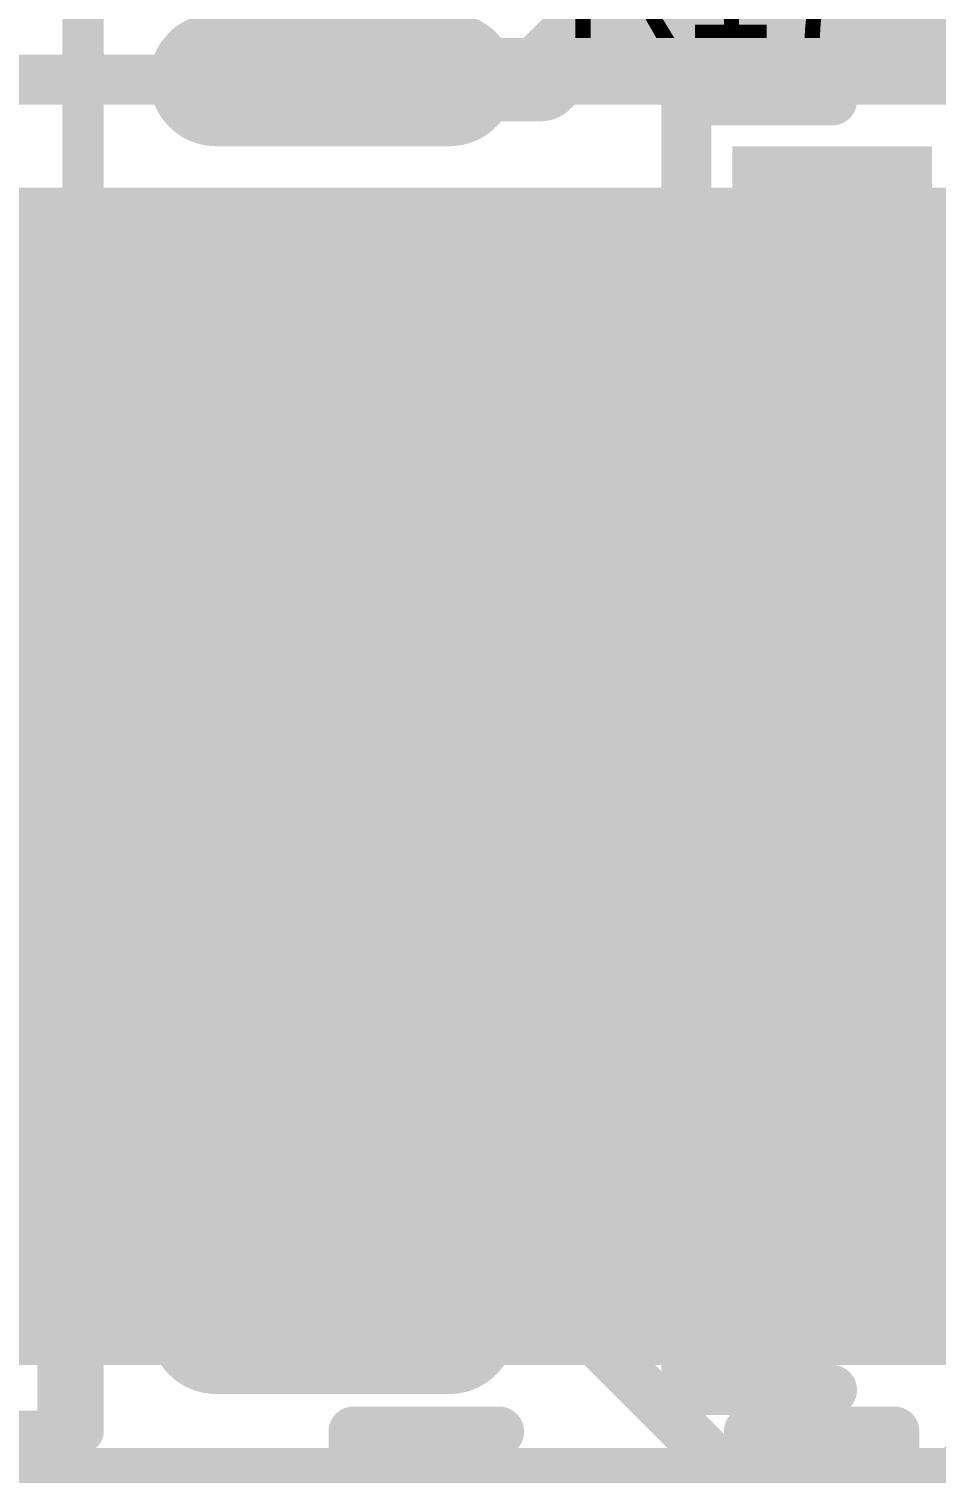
# Model space of a CAD drawing. Header units: millimetres. Extents: x 1.9 to 5.81, y 3 to 5.61.
# Drawn here: x 3.087 to 3.305, y 3.515 to 3.8622 of the extents above; entities that cross this region are included whole.
import ezdxf

# ---------------------------------------------------------------- set-up
doc = ezdxf.new("R2010")
doc.units = ezdxf.units.MM
doc.header["$MEASUREMENT"] = 0
for name, color, linetype in [('BottomLayer', 5, 'Continuous'), ('TopLayer', 1, 'Continuous'), ('TopOverlay', 2, 'Continuous'), ('TopPaste', 8, 'Continuous'), ('TopSolder', 216, 'Continuous')]:
    doc.layers.add(name, color=color, linetype=linetype)

msp = doc.modelspace()

# ---------------------------------------------------------------- linework, layer by layer
at = {"layer": 'BottomLayer'}
for points, const_width in [([(3.035, 3.85), (3.575, 3.85)], 0.012), ([(3.0546, 3.819), (3.50591, 3.819)], 0.01), ([(3.09, 3.546), (3.09, 3.819)], 0.01), ([(3.1, 3.546), (3.1, 3.819)], 0.01), ([(3.11, 3.546), (3.11, 3.819)], 0.01), ([(3.12, 3.546), (3.12, 3.819)], 0.01), ([(3.13, 3.546), (3.13, 3.819)], 0.01), ([(3.14, 3.546), (3.14, 3.819)], 0.01), ([(3.15, 3.546), (3.15, 3.819)], 0.01), ([(3.16, 3.546), (3.16, 3.819)], 0.01), ([(3.17, 3.546), (3.17, 3.819)], 0.01), ([(3.18, 3.546), (3.18, 3.819)], 0.01), ([(3.19, 3.546), (3.19, 3.819)], 0.01), ([(3.2, 3.546), (3.2, 3.819)], 0.01), ([(3.21, 3.546), (3.21, 3.819)], 0.01), ([(3.22, 3.546), (3.22, 3.819)], 0.01), ([(3.23, 3.546), (3.23, 3.819)], 0.01), ([(3.24, 3.546), (3.24, 3.819)], 0.01), ([(3.25, 3.546), (3.25, 3.819)], 0.01), ([(3.26, 3.546), (3.26, 3.819)], 0.01), ([(3.27, 3.546), (3.27, 3.819)], 0.01), ([(3.28, 3.546), (3.28, 3.819)], 0.01), ([(3.29, 3.546), (3.29, 3.819)], 0.01), ([(3.3, 3.546), (3.3, 3.819)], 0.01), ([(3.05243, 3.81), (3.505, 3.81)], 0.01), ([(3.04742, 3.8), (3.50613, 3.8)], 0.01), ([(3.03828, 3.79), (3.50969, 3.79)], 0.01), ([(3.01, 3.78), (3.51646, 3.78)], 0.01), ([(2.925, 3.77), (3.50969, 3.77)], 0.01), ([(2.925, 3.76), (3.50613, 3.76)], 0.01), ([(2.925, 3.75), (3.505, 3.75)], 0.01), ([(2.925, 3.74), (3.50613, 3.74)], 0.01), ([(2.925, 3.73), (3.50969, 3.73)], 0.01), ([(2.925, 3.72), (3.51646, 3.72)], 0.01), ([(2.925, 3.71), (3.52938, 3.71)], 0.01), ([(2.925, 3.7), (3.60257, 3.7)], 0.01), ([(2.925, 3.69), (3.61257, 3.69)], 0.01), ([(2.925, 3.68), (3.62257, 3.68)], 0.01), ([(2.925, 3.67), (3.63257, 3.67)], 0.01), ([(2.925, 3.66), (3.64257, 3.66)], 0.01), ([(2.925, 3.65), (3.65257, 3.65)], 0.01), ([(2.925, 3.64), (3.66427, 3.64)], 0.01), ([(2.925, 3.63), (3.41667, 3.63)], 0.01), ([(2.925, 3.62), (3.40616, 3.62)], 0.01), ([(2.925, 3.61), (3.37938, 3.61)], 0.01), ([(2.925, 3.6), (3.36646, 3.6)], 0.01), ([(2.925, 3.59), (3.35969, 3.59)], 0.01), ([(2.925, 3.58), (3.35613, 3.58)], 0.01), ([(2.925, 3.57), (3.355, 3.57)], 0.01), ([(2.93, 3.56), (3.35613, 3.56)], 0.01), ([(2.95828, 3.55), (3.35969, 3.55)], 0.01), ([(2.96262, 3.546), (3.36193, 3.546)], 0.01), ([(2.93, 3.515), (3.415, 3.515)], 0.012)]:
    msp.add_lwpolyline(points, dxfattribs=dict(at, const_width=const_width))
at = {"layer": 'BottomLayer', "const_width": 0.005}
for points in [[(3.0875, 3.819, 1), (3.0925, 3.819, 1)], [(3.0975, 3.819, 1), (3.1025, 3.819, 1)], [(3.1075, 3.819, 1), (3.1125, 3.819, 1)], [(3.1175, 3.819, 1), (3.1225, 3.819, 1)], [(3.1275, 3.819, 1), (3.1325, 3.819, 1)], [(3.1375, 3.819, 1), (3.1425, 3.819, 1)], [(3.1475, 3.819, 1), (3.1525, 3.819, 1)], [(3.1575, 3.819, 1), (3.1625, 3.819, 1)], [(3.1675, 3.819, 1), (3.1725, 3.819, 1)], [(3.1775, 3.819, 1), (3.1825, 3.819, 1)], [(3.1875, 3.819, 1), (3.1925, 3.819, 1)], [(3.1975, 3.819, 1), (3.2025, 3.819, 1)], [(3.2075, 3.819, 1), (3.2125, 3.819, 1)], [(3.2175, 3.819, 1), (3.2225, 3.819, 1)], [(3.2275, 3.819, 1), (3.2325, 3.819, 1)], [(3.2375, 3.819, 1), (3.2425, 3.819, 1)], [(3.2475, 3.819, 1), (3.2525, 3.819, 1)], [(3.2575, 3.819, 1), (3.2625, 3.819, 1)], [(3.2675, 3.819, 1), (3.2725, 3.819, 1)], [(3.2775, 3.819, 1), (3.2825, 3.819, 1)], [(3.2875, 3.819, 1), (3.2925, 3.819, 1)], [(3.2975, 3.819, 1), (3.3025, 3.819, 1)], [(3.0875, 3.546, 1), (3.0925, 3.546, 1)], [(3.0975, 3.546, 1), (3.1025, 3.546, 1)], [(3.1075, 3.546, 1), (3.1125, 3.546, 1)], [(3.1175, 3.546, 1), (3.1225, 3.546, 1)], [(3.1275, 3.546, 1), (3.1325, 3.546, 1)], [(3.1375, 3.546, 1), (3.1425, 3.546, 1)], [(3.1475, 3.546, 1), (3.1525, 3.546, 1)], [(3.1575, 3.546, 1), (3.1625, 3.546, 1)], [(3.1675, 3.546, 1), (3.1725, 3.546, 1)], [(3.1775, 3.546, 1), (3.1825, 3.546, 1)], [(3.1875, 3.546, 1), (3.1925, 3.546, 1)], [(3.1975, 3.546, 1), (3.2025, 3.546, 1)], [(3.2075, 3.546, 1), (3.2125, 3.546, 1)], [(3.2175, 3.546, 1), (3.2225, 3.546, 1)], [(3.2275, 3.546, 1), (3.2325, 3.546, 1)], [(3.2375, 3.546, 1), (3.2425, 3.546, 1)], [(3.2475, 3.546, 1), (3.2525, 3.546, 1)], [(3.2575, 3.546, 1), (3.2625, 3.546, 1)], [(3.2675, 3.546, 1), (3.2725, 3.546, 1)], [(3.2775, 3.546, 1), (3.2825, 3.546, 1)], [(3.2875, 3.546, 1), (3.2925, 3.546, 1)], [(3.2975, 3.546, 1), (3.3025, 3.546, 1)]]:
    msp.add_lwpolyline(points, format="xyb", close=True, dxfattribs=at)
at = {"layer": 'TopLayer'}
for points, const_width in [([(3.21, 3.85), (3.22, 3.86)], 0.02), ([(3.22, 3.86), (3.31, 3.86)], 0.02), ([(3.31, 3.86), (3.4, 3.77)], 0.02), ([(3.188, 3.85), (3.132, 3.85)], 0.024), ([(3.16, 3.85), (3.21, 3.85)], 0.02), ([(3.28, 3.74), (3.28, 3.81)], 0.02), ([(3.28, 3.8), (3.28, 3.81)], 0.01), ([(3.188, 3.8), (3.132, 3.8)], 0.024), ([(3.16, 3.8), (3.28, 3.8)], 0.02), ([(3.22182, 3.765), (3.235, 3.765)], 0.01), ([(3.23, 3.635), (3.23, 3.765)], 0.01), ([(3.235, 3.695), (3.235, 3.765)], 0.01), ([(3.22362, 3.76), (3.235, 3.76)], 0.01), ([(3.188, 3.75), (3.132, 3.75)], 0.024), ([(3.07, 3.71), (3.11, 3.75)], 0.012), ([(3.11, 3.75), (3.16, 3.75)], 0.012), ([(3.225, 3.75), (3.235, 3.75)], 0.01), ([(3.22362, 3.74), (3.235, 3.74)], 0.01), ([(3.22, 3.71857), (3.22, 3.73143)], 0.01), ([(3.21913, 3.73), (3.235, 3.73)], 0.01), ([(3.21913, 3.72), (3.235, 3.72)], 0.01), ([(3.188, 3.7), (3.132, 3.7)], 0.024), ([(3.16, 3.7), (3.22, 3.7)], 0.03), ([(3.22, 3.7), (3.23, 3.69)], 0.03), ([(3.22362, 3.71), (3.235, 3.71)], 0.01), ([(3.16, 3.7), (3.22, 3.7)], 0.02), ([(3.23, 3.69), (3.33, 3.69)], 0.03), ([(3.225, 3.7), (3.235, 3.7)], 0.01), ([(3.235, 3.695), (3.295, 3.695)], 0.01), ([(3.24, 3.685), (3.24, 3.695)], 0.01), ([(3.25, 3.685), (3.25, 3.695)], 0.01), ([(3.26, 3.685), (3.26, 3.695)], 0.01), ([(3.27, 3.685), (3.27, 3.695)], 0.01), ([(3.28, 3.685), (3.28, 3.695)], 0.01), ([(3.29, 3.685), (3.29, 3.695)], 0.01), ([(3.295, 3.695), (3.325, 3.695)], 0.01), ([(3.295, 3.695), (3.325, 3.695)], 0.01), ([(3.3, 3.685), (3.3, 3.695)], 0.01), ([(3.22362, 3.69), (3.365, 3.69)], 0.01), ([(3.235, 3.685), (3.295, 3.685)], 0.01), ([(3.235, 3.635), (3.235, 3.685)], 0.01), ([(3.295, 3.685), (3.325, 3.685)], 0.01), ([(3.295, 3.685), (3.325, 3.685)], 0.01), ([(3.21913, 3.68), (3.235, 3.68)], 0.01), ([(3.22, 3.66857), (3.22, 3.68143)], 0.01), ([(3.21913, 3.67), (3.235, 3.67)], 0.01), ([(3.22362, 3.66), (3.235, 3.66)], 0.01), ([(3.188, 3.65), (3.132, 3.65)], 0.024), ([(3.095, 3.635), (3.11, 3.65)], 0.012), ([(3.11, 3.65), (3.16, 3.65)], 0.012), ([(3.225, 3.65), (3.235, 3.65)], 0.01), ([(3.28, 3.57), (3.28, 3.64)], 0.02), ([(3.22362, 3.64), (3.235, 3.64)], 0.01), ([(3.095, 3.435), (3.095, 3.635)], 0.012), ([(3.22182, 3.635), (3.235, 3.635)], 0.01), ([(3.188, 3.6), (3.132, 3.6)], 0.024), ([(3.16, 3.6), (3.27, 3.6)], 0.02), ([(3.188, 3.55), (3.132, 3.55)], 0.024), ([(3.16, 3.55), (3.22, 3.55)], 0.012), ([(3.22, 3.55), (3.27, 3.5)], 0.012), ([(3.29, 3.49), (3.34, 3.54)], 0.02), ([(3.126, 3.435), (3.126, 3.51349)], 0.01), ([(3.13, 3.335), (3.13, 3.51305)], 0.01), ([(3.132, 3.513), (3.155, 3.513)], 0.01), ([(3.14, 3.335), (3.14, 3.513)], 0.01), ([(3.15, 3.335), (3.15, 3.513)], 0.01), ([(3.155, 3.445), (3.155, 3.513)], 0.01), ([(3.126, 3.51), (3.155, 3.51)], 0.01)]:
    msp.add_lwpolyline(points, dxfattribs=dict(at, const_width=const_width))
for points, const_width in [([(3.215, 3.86, 1), (3.225, 3.86, 1)], 0.01), ([(3.215, 3.86, 1), (3.225, 3.86, 1)], 0.01), ([(3.305, 3.86, 1), (3.315, 3.86, 1)], 0.01), ([(3.305, 3.86, 1), (3.315, 3.86, 1)], 0.01), ([(3.126, 3.85, 1), (3.138, 3.85, 1)], 0.012), ([(3.182, 3.85, 1), (3.194, 3.85, 1)], 0.012), ([(3.155, 3.85, 1), (3.165, 3.85, 1)], 0.01), ([(3.205, 3.85, 1), (3.215, 3.85, 1)], 0.01), ([(3.205, 3.85, 1), (3.215, 3.85, 1)], 0.01), ([(3.275, 3.81, 1), (3.285, 3.81, 1)], 0.01), ([(3.2775, 3.81, 1), (3.2825, 3.81, 1)], 0.005), ([(3.126, 3.8, 1), (3.138, 3.8, 1)], 0.012), ([(3.155, 3.8, 1), (3.165, 3.8, 1)], 0.01), ([(3.182, 3.8, 1), (3.194, 3.8, 1)], 0.012), ([(3.275, 3.8, 1), (3.285, 3.8, 1)], 0.01), ([(3.2775, 3.8, 1), (3.2825, 3.8, 1)], 0.005), ([(3.21932, 3.765, 1), (3.22432, 3.765, 1)], 0.005), ([(3.21932, 3.765, 1), (3.22432, 3.765, 1)], 0.005), ([(3.2275, 3.765, 1), (3.2325, 3.765, 1)], 0.005), ([(3.2325, 3.765, 1), (3.2375, 3.765, 1)], 0.005), ([(3.2325, 3.765, 1), (3.2375, 3.765, 1)], 0.005), ([(3.22112, 3.76, 1), (3.22612, 3.76, 1)], 0.005), ([(3.2325, 3.76, 1), (3.2375, 3.76, 1)], 0.005), ([(3.126, 3.75, 1), (3.138, 3.75, 1)], 0.012), ([(3.182, 3.75, 1), (3.194, 3.75, 1)], 0.012), ([(3.107, 3.75, 1), (3.113, 3.75, 1)], 0.006), ([(3.107, 3.75, 1), (3.113, 3.75, 1)], 0.006), ([(3.157, 3.75, 1), (3.163, 3.75, 1)], 0.006), ([(3.2225, 3.75, 1), (3.2275, 3.75, 1)], 0.005), ([(3.2225, 3.75, 1), (3.2275, 3.75, 1)], 0.005), ([(3.2225, 3.75, 1), (3.2275, 3.75, 1)], 0.005), ([(3.2325, 3.75, 1), (3.2375, 3.75, 1)], 0.005), ([(3.275, 3.74, 1), (3.285, 3.74, 1)], 0.01), ([(3.22112, 3.74, 1), (3.22612, 3.74, 1)], 0.005), ([(3.2325, 3.74, 1), (3.2375, 3.74, 1)], 0.005), ([(3.2175, 3.73143, 1), (3.2225, 3.73143, 1)], 0.005), ([(3.21663, 3.73, 1), (3.22163, 3.73, 1)], 0.005), ([(3.2325, 3.73, 1), (3.2375, 3.73, 1)], 0.005), ([(3.21278, 3.725, 1), (3.21778, 3.725, 1)], 0.005), ([(3.21278, 3.725, 1), (3.21778, 3.725, 1)], 0.005), ([(3.21663, 3.72, 1), (3.22163, 3.72, 1)], 0.005), ([(3.2175, 3.71857, 1), (3.2225, 3.71857, 1)], 0.005), ([(3.2325, 3.72, 1), (3.2375, 3.72, 1)], 0.005), ([(3.126, 3.7, 1), (3.138, 3.7, 1)], 0.012), ([(3.1525, 3.7, 1), (3.1675, 3.7, 1)], 0.015), ([(3.182, 3.7, 1), (3.194, 3.7, 1)], 0.012), ([(3.2125, 3.7, 1), (3.2275, 3.7, 1)], 0.015), ([(3.2125, 3.7, 1), (3.2275, 3.7, 1)], 0.015), ([(3.22112, 3.71, 1), (3.22612, 3.71, 1)], 0.005), ([(3.2325, 3.71, 1), (3.2375, 3.71, 1)], 0.005), ([(3.155, 3.7, 1), (3.165, 3.7, 1)], 0.01), ([(3.215, 3.7, 1), (3.225, 3.7, 1)], 0.01), ([(3.2225, 3.69, 1), (3.2375, 3.69, 1)], 0.015), ([(3.2225, 3.69, 1), (3.2375, 3.69, 1)], 0.015), ([(3.2225, 3.7, 1), (3.2275, 3.7, 1)], 0.005), ([(3.2225, 3.7, 1), (3.2275, 3.7, 1)], 0.005), ([(3.2225, 3.7, 1), (3.2275, 3.7, 1)], 0.005), ([(3.2325, 3.7, 1), (3.2375, 3.7, 1)], 0.005), ([(3.2325, 3.695, 1), (3.2375, 3.695, 1)], 0.005), ([(3.2325, 3.695, 1), (3.2375, 3.695, 1)], 0.005), ([(3.2375, 3.695, 1), (3.2425, 3.695, 1)], 0.005), ([(3.2475, 3.695, 1), (3.2525, 3.695, 1)], 0.005), ([(3.2575, 3.695, 1), (3.2625, 3.695, 1)], 0.005), ([(3.2675, 3.695, 1), (3.2725, 3.695, 1)], 0.005), ([(3.2775, 3.695, 1), (3.2825, 3.695, 1)], 0.005), ([(3.2875, 3.695, 1), (3.2925, 3.695, 1)], 0.005), ([(3.2925, 3.695, 1), (3.2975, 3.695, 1)], 0.005), ([(3.2925, 3.695, 1), (3.2975, 3.695, 1)], 0.005), ([(3.2925, 3.695, 1), (3.2975, 3.695, 1)], 0.005), ([(3.2975, 3.695, 1), (3.3025, 3.695, 1)], 0.005), ([(3.22112, 3.69, 1), (3.22612, 3.69, 1)], 0.005), ([(3.2325, 3.685, 1), (3.2375, 3.685, 1)], 0.005), ([(3.2325, 3.685, 1), (3.2375, 3.685, 1)], 0.005), ([(3.2375, 3.685, 1), (3.2425, 3.685, 1)], 0.005), ([(3.2475, 3.685, 1), (3.2525, 3.685, 1)], 0.005), ([(3.2575, 3.685, 1), (3.2625, 3.685, 1)], 0.005), ([(3.2675, 3.685, 1), (3.2725, 3.685, 1)], 0.005), ([(3.2775, 3.685, 1), (3.2825, 3.685, 1)], 0.005), ([(3.2875, 3.685, 1), (3.2925, 3.685, 1)], 0.005), ([(3.2925, 3.685, 1), (3.2975, 3.685, 1)], 0.005), ([(3.2925, 3.685, 1), (3.2975, 3.685, 1)], 0.005), ([(3.2925, 3.685, 1), (3.2975, 3.685, 1)], 0.005), ([(3.2975, 3.685, 1), (3.3025, 3.685, 1)], 0.005), ([(3.21663, 3.68, 1), (3.22163, 3.68, 1)], 0.005), ([(3.2175, 3.68143, 1), (3.2225, 3.68143, 1)], 0.005), ([(3.2325, 3.68, 1), (3.2375, 3.68, 1)], 0.005), ([(3.21278, 3.675, 1), (3.21778, 3.675, 1)], 0.005), ([(3.21278, 3.675, 1), (3.21778, 3.675, 1)], 0.005), ([(3.21663, 3.67, 1), (3.22163, 3.67, 1)], 0.005), ([(3.2175, 3.66857, 1), (3.2225, 3.66857, 1)], 0.005), ([(3.2325, 3.67, 1), (3.2375, 3.67, 1)], 0.005), ([(3.22112, 3.66, 1), (3.22612, 3.66, 1)], 0.005), ([(3.2325, 3.66, 1), (3.2375, 3.66, 1)], 0.005), ([(3.126, 3.65, 1), (3.138, 3.65, 1)], 0.012), ([(3.182, 3.65, 1), (3.194, 3.65, 1)], 0.012), ([(3.107, 3.65, 1), (3.113, 3.65, 1)], 0.006), ([(3.107, 3.65, 1), (3.113, 3.65, 1)], 0.006), ([(3.157, 3.65, 1), (3.163, 3.65, 1)], 0.006), ([(3.2225, 3.65, 1), (3.2275, 3.65, 1)], 0.005), ([(3.2225, 3.65, 1), (3.2275, 3.65, 1)], 0.005), ([(3.2225, 3.65, 1), (3.2275, 3.65, 1)], 0.005), ([(3.2325, 3.65, 1), (3.2375, 3.65, 1)], 0.005), ([(3.275, 3.64, 1), (3.285, 3.64, 1)], 0.01), ([(3.22112, 3.64, 1), (3.22612, 3.64, 1)], 0.005), ([(3.2325, 3.64, 1), (3.2375, 3.64, 1)], 0.005), ([(3.092, 3.635, 1), (3.098, 3.635, 1)], 0.006), ([(3.092, 3.635, 1), (3.098, 3.635, 1)], 0.006), ([(3.21932, 3.635, 1), (3.22432, 3.635, 1)], 0.005), ([(3.21932, 3.635, 1), (3.22432, 3.635, 1)], 0.005), ([(3.2275, 3.635, 1), (3.2325, 3.635, 1)], 0.005), ([(3.2325, 3.635, 1), (3.2375, 3.635, 1)], 0.005), ([(3.2325, 3.635, 1), (3.2375, 3.635, 1)], 0.005), ([(3.126, 3.6, 1), (3.138, 3.6, 1)], 0.012), ([(3.182, 3.6, 1), (3.194, 3.6, 1)], 0.012), ([(3.155, 3.6, 1), (3.165, 3.6, 1)], 0.01), ([(3.265, 3.6, 1), (3.275, 3.6, 1)], 0.01), ([(3.275, 3.57, 1), (3.285, 3.57, 1)], 0.01), ([(3.126, 3.55, 1), (3.138, 3.55, 1)], 0.012), ([(3.182, 3.55, 1), (3.194, 3.55, 1)], 0.012), ([(3.157, 3.55, 1), (3.163, 3.55, 1)], 0.006), ([(3.217, 3.55, 1), (3.223, 3.55, 1)], 0.006), ([(3.217, 3.55, 1), (3.223, 3.55, 1)], 0.006), ([(3.1235, 3.51349, 1), (3.1285, 3.51349, 1)], 0.005), ([(3.1235, 3.51349, 1), (3.1285, 3.51349, 1)], 0.005), ([(3.1275, 3.51305, 1), (3.1325, 3.51305, 1)], 0.005), ([(3.1295, 3.513, 1), (3.1345, 3.513, 1)], 0.005), ([(3.1295, 3.513, 1), (3.1345, 3.513, 1)], 0.005), ([(3.1375, 3.513, 1), (3.1425, 3.513, 1)], 0.005), ([(3.1475, 3.513, 1), (3.1525, 3.513, 1)], 0.005), ([(3.1525, 3.513, 1), (3.1575, 3.513, 1)], 0.005), ([(3.1525, 3.513, 1), (3.1575, 3.513, 1)], 0.005), ([(3.1235, 3.51, 1), (3.1285, 3.51, 1)], 0.005), ([(3.1525, 3.51, 1), (3.1575, 3.51, 1)], 0.005)]:
    msp.add_lwpolyline(points, format="xyb", close=True, dxfattribs=dict(at, const_width=const_width))
at = {"layer": 'TopLayer', "const_width": 0.01}
for points in [[(3.22182, 3.765, -0.104736), (3.225, 3.75)], [(3.225, 3.75, -0.187627), (3.21528, 3.725)], [(3.21528, 3.725, -0.187627), (3.225, 3.7)], [(3.225, 3.7, -0.187627), (3.21528, 3.675)], [(3.21528, 3.675, -0.187627), (3.225, 3.65)], [(3.225, 3.65, -0.104736), (3.22182, 3.635)], [(3.132, 3.513, -0.040743), (3.126, 3.51349)]]:
    msp.add_lwpolyline(points, format="xyb", dxfattribs=at)
at = {"layer": 'TopLayer'}
for points in [[(3.3, 3.83), (3.26, 3.83), (3.3, 3.79), (3.26, 3.79)], [(3.26, 3.72), (3.3, 3.72), (3.26, 3.76), (3.3, 3.76)], [(3.26, 3.62), (3.3, 3.62), (3.26, 3.66), (3.3, 3.66)], [(3.3, 3.59), (3.26, 3.59), (3.3, 3.55), (3.26, 3.55)]]:
    msp.add_solid(points, dxfattribs=at)
at = {"layer": 'TopOverlay'}
for points, const_width in [([(3.1, 3.525), (3.1, 3.875)], 0.01), ([(3.245, 3.775), (3.245, 3.845)], 0.012), ([(3.245, 3.845), (3.28, 3.845)], 0.012), ([(3.245, 3.705), (3.245, 3.775)], 0.012), ([(3.245, 3.775), (3.28, 3.775)], 0.012), ([(3.245, 3.775), (3.28, 3.775)], 0.012), ([(3.245, 3.705), (3.28, 3.705)], 0.012), ([(3.245, 3.675), (3.28, 3.675)], 0.012), ([(3.245, 3.605), (3.245, 3.675)], 0.012), ([(3.245, 3.605), (3.28, 3.605)], 0.012), ([(3.245, 3.605), (3.28, 3.605)], 0.012), ([(3.245, 3.535), (3.245, 3.605)], 0.012), ([(3.245, 3.535), (3.28, 3.535)], 0.012), ([(3, 3.525), (3.1, 3.525)], 0.01), ([(3.165, 3.525), (3.2, 3.525)], 0.012), ([(3.165, 3.455), (3.165, 3.525)], 0.012), ([(3.26, 3.525), (3.295, 3.525)], 0.012), ([(3.295, 3.455), (3.295, 3.525)], 0.012)]:
    msp.add_lwpolyline(points, dxfattribs=dict(at, const_width=const_width))
for points, const_width in [([(3.242, 3.845, 1), (3.248, 3.845, 1)], 0.006), ([(3.242, 3.845, 1), (3.248, 3.845, 1)], 0.006), ([(3.277, 3.845, 1), (3.283, 3.845, 1)], 0.006), ([(3.242, 3.775, 1), (3.248, 3.775, 1)], 0.006), ([(3.242, 3.775, 1), (3.248, 3.775, 1)], 0.006), ([(3.242, 3.775, 1), (3.248, 3.775, 1)], 0.006), ([(3.242, 3.775, 1), (3.248, 3.775, 1)], 0.006), ([(3.277, 3.775, 1), (3.283, 3.775, 1)], 0.006), ([(3.277, 3.775, 1), (3.283, 3.775, 1)], 0.006), ([(3.242, 3.705, 1), (3.248, 3.705, 1)], 0.006), ([(3.242, 3.705, 1), (3.248, 3.705, 1)], 0.006), ([(3.277, 3.705, 1), (3.283, 3.705, 1)], 0.006), ([(3.242, 3.675, 1), (3.248, 3.675, 1)], 0.006), ([(3.242, 3.675, 1), (3.248, 3.675, 1)], 0.006), ([(3.277, 3.675, 1), (3.283, 3.675, 1)], 0.006), ([(3.242, 3.605, 1), (3.248, 3.605, 1)], 0.006), ([(3.242, 3.605, 1), (3.248, 3.605, 1)], 0.006), ([(3.242, 3.605, 1), (3.248, 3.605, 1)], 0.006), ([(3.242, 3.605, 1), (3.248, 3.605, 1)], 0.006), ([(3.277, 3.605, 1), (3.283, 3.605, 1)], 0.006), ([(3.277, 3.605, 1), (3.283, 3.605, 1)], 0.006), ([(3.242, 3.535, 1), (3.248, 3.535, 1)], 0.006), ([(3.242, 3.535, 1), (3.248, 3.535, 1)], 0.006), ([(3.277, 3.535, 1), (3.283, 3.535, 1)], 0.006), ([(3.0975, 3.525, 1), (3.1025, 3.525, 1)], 0.005), ([(3.0975, 3.525, 1), (3.1025, 3.525, 1)], 0.005), ([(3.162, 3.525, 1), (3.168, 3.525, 1)], 0.006), ([(3.162, 3.525, 1), (3.168, 3.525, 1)], 0.006), ([(3.197, 3.525, 1), (3.203, 3.525, 1)], 0.006), ([(3.257, 3.525, 1), (3.263, 3.525, 1)], 0.006), ([(3.292, 3.525, 1), (3.298, 3.525, 1)], 0.006), ([(3.292, 3.525, 1), (3.298, 3.525, 1)], 0.006)]:
    msp.add_lwpolyline(points, format="xyb", close=True, dxfattribs=dict(at, const_width=const_width))
at = {"layer": 'TopPaste', "const_width": 0.024}
for points in [[(3.188, 3.85), (3.132, 3.85)], [(3.188, 3.85), (3.132, 3.85)], [(3.188, 3.8), (3.132, 3.8)], [(3.188, 3.8), (3.132, 3.8)], [(3.188, 3.75), (3.132, 3.75)], [(3.188, 3.75), (3.132, 3.75)], [(3.188, 3.7), (3.132, 3.7)], [(3.188, 3.7), (3.132, 3.7)], [(3.188, 3.65), (3.132, 3.65)], [(3.188, 3.65), (3.132, 3.65)], [(3.188, 3.6), (3.132, 3.6)], [(3.188, 3.6), (3.132, 3.6)], [(3.188, 3.55), (3.132, 3.55)], [(3.188, 3.55), (3.132, 3.55)]]:
    msp.add_lwpolyline(points, dxfattribs=at)
at = {"layer": 'TopPaste', "const_width": 0.012}
for points in [[(3.126, 3.85, 1), (3.138, 3.85, 1)], [(3.126, 3.85, 1), (3.138, 3.85, 1)], [(3.182, 3.85, 1), (3.194, 3.85, 1)], [(3.182, 3.85, 1), (3.194, 3.85, 1)], [(3.126, 3.8, 1), (3.138, 3.8, 1)], [(3.126, 3.8, 1), (3.138, 3.8, 1)], [(3.182, 3.8, 1), (3.194, 3.8, 1)], [(3.182, 3.8, 1), (3.194, 3.8, 1)], [(3.126, 3.75, 1), (3.138, 3.75, 1)], [(3.126, 3.75, 1), (3.138, 3.75, 1)], [(3.182, 3.75, 1), (3.194, 3.75, 1)], [(3.182, 3.75, 1), (3.194, 3.75, 1)], [(3.126, 3.7, 1), (3.138, 3.7, 1)], [(3.126, 3.7, 1), (3.138, 3.7, 1)], [(3.182, 3.7, 1), (3.194, 3.7, 1)], [(3.182, 3.7, 1), (3.194, 3.7, 1)], [(3.126, 3.65, 1), (3.138, 3.65, 1)], [(3.126, 3.65, 1), (3.138, 3.65, 1)], [(3.182, 3.65, 1), (3.194, 3.65, 1)], [(3.182, 3.65, 1), (3.194, 3.65, 1)], [(3.126, 3.6, 1), (3.138, 3.6, 1)], [(3.126, 3.6, 1), (3.138, 3.6, 1)], [(3.182, 3.6, 1), (3.194, 3.6, 1)], [(3.182, 3.6, 1), (3.194, 3.6, 1)], [(3.126, 3.55, 1), (3.138, 3.55, 1)], [(3.126, 3.55, 1), (3.138, 3.55, 1)], [(3.182, 3.55, 1), (3.194, 3.55, 1)], [(3.182, 3.55, 1), (3.194, 3.55, 1)]]:
    msp.add_lwpolyline(points, format="xyb", close=True, dxfattribs=at)
at = {"layer": 'TopPaste'}
for points in [[(3.3, 3.83), (3.26, 3.83), (3.3, 3.79), (3.26, 3.79)], [(3.3, 3.83), (3.26, 3.83), (3.3, 3.79), (3.26, 3.79)], [(3.26, 3.72), (3.3, 3.72), (3.26, 3.76), (3.3, 3.76)], [(3.26, 3.72), (3.3, 3.72), (3.26, 3.76), (3.3, 3.76)], [(3.26, 3.62), (3.3, 3.62), (3.26, 3.66), (3.3, 3.66)], [(3.26, 3.62), (3.3, 3.62), (3.26, 3.66), (3.3, 3.66)], [(3.3, 3.59), (3.26, 3.59), (3.3, 3.55), (3.26, 3.55)], [(3.3, 3.59), (3.26, 3.59), (3.3, 3.55), (3.26, 3.55)]]:
    msp.add_solid(points, dxfattribs=at)
at = {"layer": 'TopSolder', "const_width": 0.032}
for points in [[(3.188, 3.85), (3.132, 3.85)], [(3.188, 3.85), (3.132, 3.85)], [(3.188, 3.8), (3.132, 3.8)], [(3.188, 3.8), (3.132, 3.8)], [(3.188, 3.75), (3.132, 3.75)], [(3.188, 3.75), (3.132, 3.75)], [(3.188, 3.7), (3.132, 3.7)], [(3.188, 3.7), (3.132, 3.7)], [(3.188, 3.65), (3.132, 3.65)], [(3.188, 3.65), (3.132, 3.65)], [(3.188, 3.6), (3.132, 3.6)], [(3.188, 3.6), (3.132, 3.6)], [(3.188, 3.55), (3.132, 3.55)], [(3.188, 3.55), (3.132, 3.55)]]:
    msp.add_lwpolyline(points, dxfattribs=at)
at = {"layer": 'TopSolder', "const_width": 0.016}
for points in [[(3.124, 3.85, 1), (3.14, 3.85, 1)], [(3.124, 3.85, 1), (3.14, 3.85, 1)], [(3.18, 3.85, 1), (3.196, 3.85, 1)], [(3.18, 3.85, 1), (3.196, 3.85, 1)], [(3.124, 3.8, 1), (3.14, 3.8, 1)], [(3.124, 3.8, 1), (3.14, 3.8, 1)], [(3.18, 3.8, 1), (3.196, 3.8, 1)], [(3.18, 3.8, 1), (3.196, 3.8, 1)], [(3.124, 3.75, 1), (3.14, 3.75, 1)], [(3.124, 3.75, 1), (3.14, 3.75, 1)], [(3.18, 3.75, 1), (3.196, 3.75, 1)], [(3.18, 3.75, 1), (3.196, 3.75, 1)], [(3.124, 3.7, 1), (3.14, 3.7, 1)], [(3.124, 3.7, 1), (3.14, 3.7, 1)], [(3.18, 3.7, 1), (3.196, 3.7, 1)], [(3.18, 3.7, 1), (3.196, 3.7, 1)], [(3.124, 3.65, 1), (3.14, 3.65, 1)], [(3.124, 3.65, 1), (3.14, 3.65, 1)], [(3.18, 3.65, 1), (3.196, 3.65, 1)], [(3.18, 3.65, 1), (3.196, 3.65, 1)], [(3.124, 3.6, 1), (3.14, 3.6, 1)], [(3.124, 3.6, 1), (3.14, 3.6, 1)], [(3.18, 3.6, 1), (3.196, 3.6, 1)], [(3.18, 3.6, 1), (3.196, 3.6, 1)], [(3.124, 3.55, 1), (3.14, 3.55, 1)], [(3.124, 3.55, 1), (3.14, 3.55, 1)], [(3.18, 3.55, 1), (3.196, 3.55, 1)], [(3.18, 3.55, 1), (3.196, 3.55, 1)]]:
    msp.add_lwpolyline(points, format="xyb", close=True, dxfattribs=at)
at = {"layer": 'TopSolder'}
for points in [[(3.304, 3.834), (3.256, 3.834), (3.304, 3.786), (3.256, 3.786)], [(3.304, 3.834), (3.256, 3.834), (3.304, 3.786), (3.256, 3.786)], [(3.256, 3.716), (3.304, 3.716), (3.256, 3.764), (3.304, 3.764)], [(3.256, 3.716), (3.304, 3.716), (3.256, 3.764), (3.304, 3.764)], [(3.256, 3.616), (3.304, 3.616), (3.256, 3.664), (3.304, 3.664)], [(3.256, 3.616), (3.304, 3.616), (3.256, 3.664), (3.304, 3.664)], [(3.304, 3.594), (3.256, 3.594), (3.304, 3.546), (3.256, 3.546)], [(3.304, 3.594), (3.256, 3.594), (3.304, 3.546), (3.256, 3.546)]]:
    msp.add_solid(points, dxfattribs=at)

# ---------------------------------------------------------------- texts
at = {"layer": 'TopOverlay'}
msp.add_text('R17', height=0.03, rotation=360, dxfattribs=at).set_placement((3.215, 3.86))

doc.saveas('drawing.dxf')
